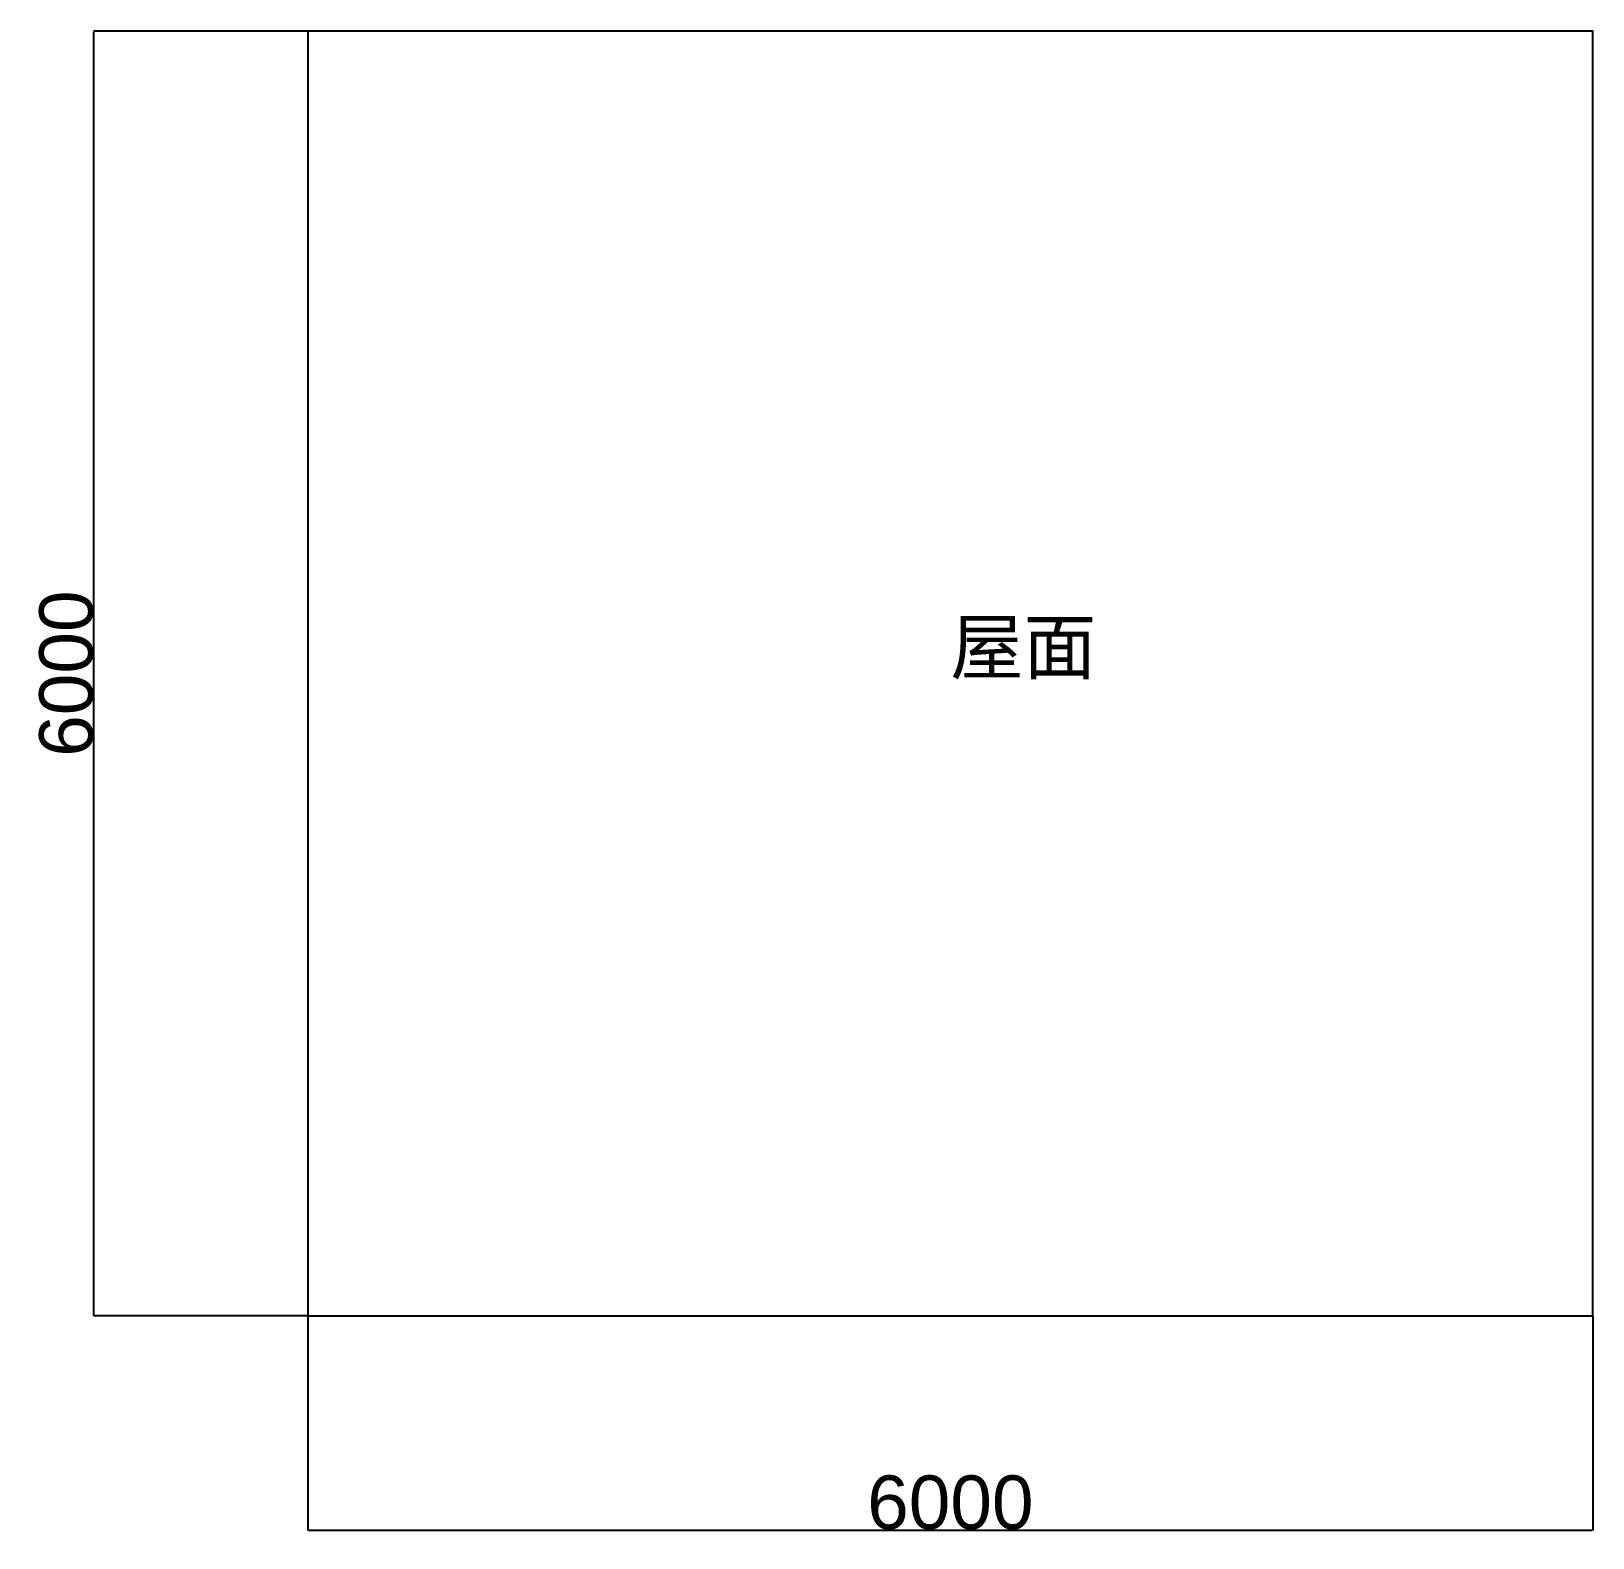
# Model space of a CAD drawing. Header units: millimetres. Extents: x -1292 to 6000, y -1036 to 6000.
import ezdxf

# ---------------------------------------------------------------- set-up
doc = ezdxf.new("R2010")
doc.units = ezdxf.units.MM
for name, color, linetype in [('A-DIM', 2, 'Continuous'), ('A-TEXT', 7, 'Continuous'), ('A-WALL', 7, 'Continuous')]:
    doc.layers.add(name, color=color, linetype=linetype)
doc.styles.get("Standard").update_dxf_attribs({"font": 'arial.ttf'})
doc.dimstyles.new('ISO-25', dxfattribs={"dimtxt": 2.5, "dimasz": 2.5, "dimexe": 1.25, "dimexo": 0.625, "dimtad": 1, "dimtxsty": 'Standard', "dimcen": 2.5, "dimadec": 0, "dimazin": 0, "dimtfac": 1, "dimtmove": 0, "dimatfit": 3, "dimfxl": 1, "dimarcsym": 0})

# ---------------------------------------------------------------- blocks, each defined once
blk = doc.blocks.new('*D1')
at = {"layer": 'A-DIM', "color": 0, "lineweight": -2, "transparency": 16777216}
for p, q in [((0, -0.6), (0, -1001.2)), ((6000, -0.6), (6000, -1001.2)), ((2.5, -1000), (5997.5, -1000))]:
    blk.add_line(p, q, dxfattribs=at)
at = {"layer": 'A-DIM', "color": 0, "transparency": 16777216}
for points in [[(2.5, -999.6), (2.5, -1000.4), (0, -1000)], [(5997.5, -999.6), (5997.5, -1000.4), (6000, -1000)]]:
    blk.add_solid(points, dxfattribs=at)
at = {"layer": 'Defpoints', "color": 0, "transparency": 16777216}
for p in [(0, 0), (6000, 0), (6000, -1000)]:
    blk.add_point(p, dxfattribs=at)
at = {"layer": 'A-DIM', "color": 0, "transparency": 16777216, "insert": (3000, -871.7), "char_height": 250, "attachment_point": 5}
blk.add_mtext('6000', dxfattribs=at)
blk = doc.blocks.new('*D2')
at = {"layer": 'A-DIM', "color": 0, "lineweight": -2, "transparency": 16777216}
for p, q in [((-0.6, 6000), (-1001.3, 6000)), ((-1000, 2.5), (-1000, 5997.5)), ((-0.6, 0), (-1001.3, 0))]:
    blk.add_line(p, q, dxfattribs=at)
at = {"layer": 'A-DIM', "color": 0, "transparency": 16777216}
for points in [[(-1000.4, 5997.5), (-999.6, 5997.5), (-1000, 6000)], [(-1000.4, 2.5), (-999.6, 2.5), (-1000, 0)]]:
    blk.add_solid(points, dxfattribs=at)
at = {"layer": 'Defpoints', "color": 0, "transparency": 16777216}
for p in [(-1000, 6000), (0, 6000), (0, 0)]:
    blk.add_point(p, dxfattribs=at)
at = {"layer": 'A-DIM', "color": 0, "transparency": 16777216, "insert": (-1128.3, 3000), "char_height": 250, "attachment_point": 5, "rotation": 90}
blk.add_mtext('6000', dxfattribs=at)
blk = doc.blocks.new('*D3')
at = {"layer": 'A-DIM', "color": 0, "lineweight": -2, "transparency": 16777216}
for p, q in [((0, -0.6), (0, -1001.2)), ((6000, -0.6), (6000, -1001.2)), ((2.5, -1000), (5997.5, -1000))]:
    blk.add_line(p, q, dxfattribs=at)
at = {"layer": 'A-DIM', "color": 0, "transparency": 16777216}
for points in [[(2.5, -999.6), (2.5, -1000.4), (0, -1000)], [(5997.5, -999.6), (5997.5, -1000.4), (6000, -1000)]]:
    blk.add_solid(points, dxfattribs=at)
at = {"layer": 'Defpoints', "color": 0, "transparency": 16777216}
for p in [(0, 0), (6000, 0), (6000, -1000)]:
    blk.add_point(p, dxfattribs=at)
at = {"layer": 'A-DIM', "color": 0, "transparency": 16777216, "insert": (3000, -871.7), "char_height": 250, "attachment_point": 5}
blk.add_mtext('6000', dxfattribs=at)
blk = doc.blocks.new('*D4')
at = {"layer": 'A-DIM', "color": 0, "lineweight": -2, "transparency": 16777216}
for p, q in [((-0.6, 6000), (-1001.3, 6000)), ((-1000, 2.5), (-1000, 5997.5)), ((-0.6, 0), (-1001.3, 0))]:
    blk.add_line(p, q, dxfattribs=at)
at = {"layer": 'A-DIM', "color": 0, "transparency": 16777216}
for points in [[(-1000.4, 5997.5), (-999.6, 5997.5), (-1000, 6000)], [(-1000.4, 2.5), (-999.6, 2.5), (-1000, 0)]]:
    blk.add_solid(points, dxfattribs=at)
at = {"layer": 'Defpoints', "color": 0, "transparency": 16777216}
for p in [(-1000, 6000), (0, 6000), (0, 0)]:
    blk.add_point(p, dxfattribs=at)
at = {"layer": 'A-DIM', "color": 0, "transparency": 16777216, "insert": (-1128.3, 3000), "char_height": 250, "attachment_point": 5, "rotation": 90}
blk.add_mtext('6000', dxfattribs=at)

msp = doc.modelspace()

# ---------------------------------------------------------------- linework, layer by layer
at = {"elevation": 75}
msp.add_lwpolyline([(0, 0), (6000, 0), (6000, 6000), (0, 6000)], close=True, dxfattribs=at)
at = {"layer": 'A-WALL'}
msp.add_lwpolyline([(0, 0), (6000, 0), (6000, 6000), (0, 6000)], close=True, dxfattribs=at)

# ---------------------------------------------------------------- texts
at = {"layer": 'A-TEXT'}
msp.add_text('屋面', height=250, dxfattribs=at).set_placement((3000, 3000))

# ---------------------------------------------------------------- dimensions: what is measured, and where the dimension line sits
at = {"layer": 'A-DIM'}
for picture in ['*D2', '*D4']:
    dim = msp.add_linear_dim(base=(-1000, 6000), p1=(0, 0), p2=(0, 6000), angle=90, dimstyle='ISO-25', override={"dimtxt": 250, "dimdec": 0}, dxfattribs=at)
    dim.commit()
    dim.dimension.update_dxf_attribs({"geometry": picture, "text_midpoint": (-1128.3, 3000)})
for picture in ['*D1', '*D3']:
    dim = msp.add_linear_dim(base=(6000, -1000), p1=(0, 0), p2=(6000, 0), dimstyle='ISO-25', override={"dimtxt": 250, "dimdec": 0}, dxfattribs=at)
    dim.commit()
    dim.dimension.update_dxf_attribs({"geometry": picture, "text_midpoint": (3000, -871.7)})

doc.saveas('drawing.dxf')
